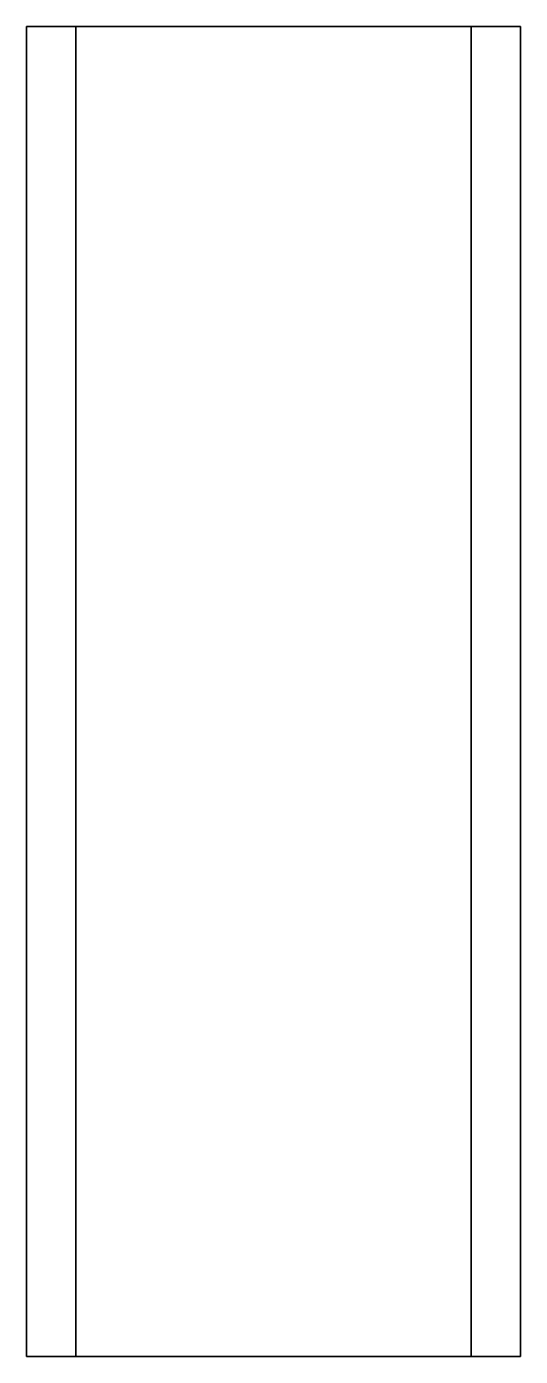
# Model space of a CAD drawing. Extents: x -0.5 to 0.5, y -2.69 to 0.
import ezdxf

# ---------------------------------------------------------------- set-up
doc = ezdxf.new("R2010")
doc.units = 0
doc.layers.add('LADDER', color=6, linetype='CONTINUOUS')

msp = doc.modelspace()

# ---------------------------------------------------------------- linework, layer by layer
at = {"layer": 'LADDER'}
for points in [[(-0.4, 0, 0.1), (-0.4, 0), (-0.5, 0), (-0.5, 0, 0.1)], [(-0.5, 0, 0.1), (-0.5, 0), (-0.5, -2.69), (-0.5, -2.69, 0.1)], [(-0.5, -2.69), (-0.5, 0), (-0.4, 0), (-0.4, -2.69)], [(-0.4, -2.69, 0.1), (-0.4, 0, 0.1), (-0.5, 0, 0.1), (-0.5, -2.69, 0.1)], [(-0.4, -2.69), (-0.4, 0), (-0.4, 0, 0.02), (-0.4, -2.69, 0.02)], [(0.4, 0, 0.08), (0.4, 0, 0.02), (-0.4, 0, 0.02), (-0.4, 0, 0.08)], [(-0.4, -2.69, 0.02), (-0.4, 0, 0.02), (0.4, 0, 0.02), (0.4, -2.69, 0.02)], [(0.4, -2.69, 0.08), (0.4, 0, 0.08), (-0.4, 0, 0.08), (-0.4, -2.69, 0.08)], [(-0.4, -2.69, 0.08), (-0.4, 0, 0.08), (-0.4, 0, 0.1), (-0.4, -2.69, 0.1)], [(0.5, 0, 0.1), (0.5, 0), (0.4, 0), (0.4, 0, 0.1)], [(0.4, 0, 0.1), (0.4, 0, 0.08), (0.4, -2.69, 0.08), (0.4, -2.69, 0.1)], [(0.4, -2.69), (0.4, 0), (0.5, 0), (0.5, -2.69)], [(0.5, -2.69, 0.1), (0.5, 0, 0.1), (0.4, 0, 0.1), (0.4, -2.69, 0.1)], [(0.4, 0, 0.02), (0.4, 0), (0.4, -2.69), (0.4, -2.69, 0.02)], [(0.5, -2.69), (0.5, 0), (0.5, 0, 0.1), (0.5, -2.69, 0.1)], [(-0.5, -2.69, 0.1), (-0.5, -2.69), (-0.4, -2.69), (-0.4, -2.69, 0.1)], [(-0.4, -2.69, 0.08), (-0.4, -2.69, 0.02), (0.4, -2.69, 0.02), (0.4, -2.69, 0.08)], [(0.4, -2.69, 0.1), (0.4, -2.69), (0.5, -2.69), (0.5, -2.69, 0.1)]]:
    msp.add_3dface(points, dxfattribs=at)

doc.saveas('drawing.dxf')
